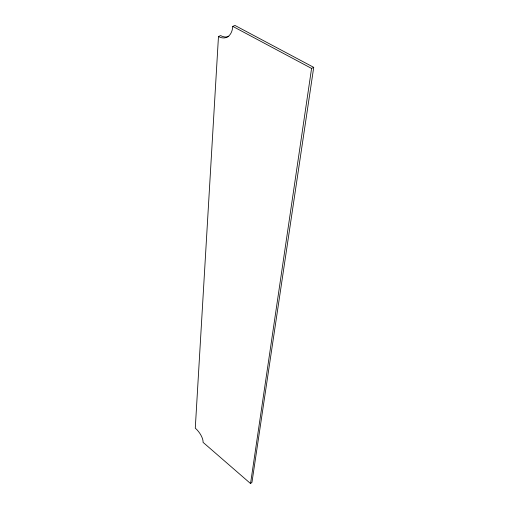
<?xml version="1.0" encoding="UTF-8"?>
<svg xmlns="http://www.w3.org/2000/svg" width="509" height="509" viewBox="0 0 509 509"><rect width="100%" height="100%" fill="white"/><g stroke="black" fill="none" stroke-linecap="round" stroke-linejoin="round"><path stroke-width="0.76" d="M218.469 36.521L195.278 428.164A11.847 5.071 53.2 0 1 203.078 442.359L250.549 483.55L251.955 482.341L313.722 67.353L234.967 25.45L232.785 26.379A19.558 12.159 70.4 0 1 218.469 36.521L220.626 35.598A19.52 12.178 70.4 0 0 228.808 36.4M250.549 483.55L311.572 68.429L313.722 67.353M232.785 26.379L311.572 68.429"/></g></svg>
